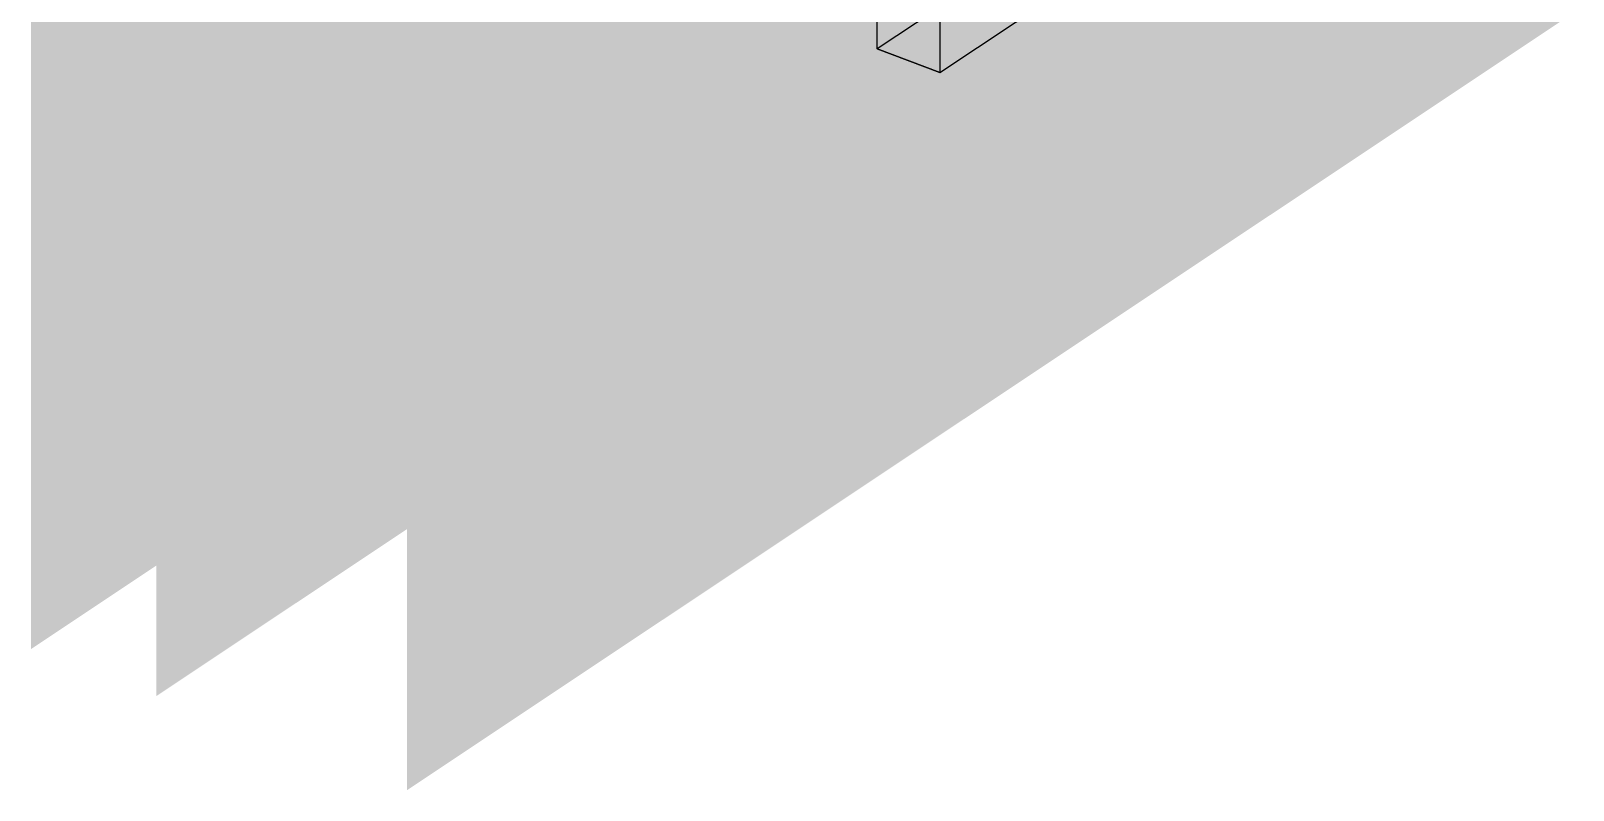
# Model space of a CAD drawing. Header units: millimetres. Extents: x 50 to 612415, y 2 to 4150.
# Drawn here: x 555597 to 556189, y 754 to 1045 of the extents above; entities that cross this region are included whole.
import ezdxf

# ---------------------------------------------------------------- set-up
doc = ezdxf.new("R2010")
doc.units = ezdxf.units.MM
doc.layers.add('HATCH', color=8, linetype='Continuous', lineweight=9)
doc.layers.add('OUTLINE', color=7, linetype='Continuous', lineweight=25)

msp = doc.modelspace()

# ---------------------------------------------------------------- hatches: boundary and pattern name
at = {"layer": 'HATCH', "true_color": 0xeef1ef}
for points in [[(556044.559, 1137.776), (555987.545, 1068.142), (555597.205, 807.915), (555597.205, 1307.812), (556044.559, 1606.047)], [(556035.648, 1050.103), (556092.661, 1119.738), (556092.661, 1588.009), (555645.308, 1289.773), (555645.308, 789.877)], [(555645.308, 789.877), (555645.308, 1233.039), (555861.769, 1296.297), (555697.248, 824.504)], [(555699.102, 825.74), (555697.248, 824.504), (555861.769, 1296.297), (555862.736, 1291.734)], [(555861.769, 1160.908), (555738.085, 851.728), (555699.102, 825.74), (555862.736, 1291.734)], [(555741.513, 1196.962), (555741.513, 753.8), (555793.453, 788.427), (555957.974, 1260.22)], [(555795.308, 789.663), (555958.941, 1255.657), (555957.974, 1260.22), (555793.453, 788.427)], [(555958.941, 1255.657), (555795.308, 789.663), (555834.29, 815.652), (555957.974, 1124.831)], [(556092.661, 1205.796), (556092.661, 1088.113), (555772.065, 874.381), (555865.377, 1154.294)], [(556188.867, 1052.036), (556188.867, 1169.719), (555961.582, 1118.217), (555868.27, 838.304)], [(555740.632, 853.427), (555738.085, 851.728), (555861.769, 1160.908), (555862.736, 1156.346)], [(555743.823, 855.554), (555740.632, 853.427), (555862.736, 1156.346), (555865.377, 1154.294)], [(555754.789, 862.864), (555743.823, 855.554), (555865.377, 1154.294)], [(555755.599, 863.404), (555754.789, 862.864), (555865.377, 1154.294)], [(555757.114, 864.414), (555755.599, 863.404), (555865.377, 1154.294)], [(555759.226, 865.822), (555757.114, 864.414), (555865.377, 1154.294)], [(555761.77, 867.518), (555759.226, 865.822), (555865.377, 1154.294)], [(555764.54, 869.365), (555761.77, 867.518), (555865.377, 1154.294)], [(555767.315, 871.215), (555764.54, 869.365), (555865.377, 1154.294)], [(555769.885, 872.928), (555767.315, 871.215), (555865.377, 1154.294)], [(555772.065, 874.381), (555769.885, 872.928), (555865.377, 1154.294)], [(555836.838, 817.35), (555958.941, 1120.269), (555957.974, 1124.831), (555834.29, 815.652)], [(555840.029, 819.477), (555961.582, 1118.217), (555958.941, 1120.269), (555836.838, 817.35)], [(555850.994, 826.787), (555961.582, 1118.217), (555840.029, 819.477)], [(555851.804, 827.327), (555961.582, 1118.217), (555850.994, 826.787)], [(555853.319, 828.337), (555961.582, 1118.217), (555851.804, 827.327)], [(555855.431, 829.746), (555961.582, 1118.217), (555853.319, 828.337)], [(555857.975, 831.441), (555961.582, 1118.217), (555855.431, 829.746)], [(555860.745, 833.288), (555961.582, 1118.217), (555857.975, 831.441)], [(555863.521, 835.138), (555961.582, 1118.217), (555860.745, 833.288)], [(555866.09, 836.851), (555961.582, 1118.217), (555863.521, 835.138)], [(555868.27, 838.304), (555961.582, 1118.217), (555866.09, 836.851)]]:
    msp.add_hatch(color=7, dxfattribs=at).paths.add_polyline_path(points)
at = {"layer": 'HATCH', "true_color": 0xaaafb2}
for points in [[(555952.993, 1261.616), (555921.897, 1038.293), (555921.897, 1324.692)], [(555945.949, 1315.673), (555945.949, 1029.274), (555977.044, 1252.597)], [(555952.993, 1261.616), (555952.563, 1256.612), (555921.897, 1038.293)], [(555921.897, 1038.293), (555952.563, 1256.612), (555952.993, 1252.182)], [(555952.563, 1121.224), (555921.897, 1038.293), (555952.993, 1252.182)], [(555945.949, 1029.274), (555976.614, 1247.593), (555977.044, 1252.597)], [(555977.044, 1243.163), (555976.614, 1247.593), (555945.949, 1029.274)], [(555977.044, 1243.163), (555945.949, 1029.274), (555976.614, 1112.205)], [(555921.897, 1038.293), (555952.563, 1121.224), (555952.993, 1116.794)], [(555921.897, 1038.293), (555952.993, 1116.794), (555954.255, 1113.239)], [(555921.897, 1038.293), (555954.255, 1113.239), (555956.261, 1110.802)], [(555921.897, 1038.293), (555956.261, 1110.802), (555958.876, 1109.649)], [(556008.482, 1096.016), (555921.897, 1038.293), (555958.876, 1109.649)], [(555977.044, 1107.774), (555976.614, 1112.205), (555945.949, 1029.274)], [(555978.306, 1104.22), (555977.044, 1107.774), (555945.949, 1029.274)], [(555980.312, 1101.783), (555978.306, 1104.22), (555945.949, 1029.274)], [(555982.928, 1100.63), (555980.312, 1101.783), (555945.949, 1029.274)], [(555982.928, 1100.63), (555945.949, 1029.274), (556032.533, 1086.997)]]:
    msp.add_hatch(color=253, dxfattribs=at).paths.add_polyline_path(points)
at = {"layer": 'HATCH', "true_color": 0xacb1b5}
msp.add_hatch(color=253, dxfattribs=at).paths.add_polyline_path([(555921.897, 1038.293), (555921.897, 1324.692), (555945.949, 1315.673), (555945.949, 1029.274)])
at = {"layer": 'HATCH', "true_color": 0xb7bcc0}
msp.add_hatch(color=9, dxfattribs=at).paths.add_polyline_path([(556008.482, 1096.016), (555921.897, 1038.293), (555945.949, 1029.274), (556032.533, 1086.997)])

# ---------------------------------------------------------------- linework, layer by layer
at = {"layer": 'OUTLINE', "color": 139, "true_color": 0x42544a}
for p, q in [((555921.897, 1038.293), (555921.897, 1324.692)), ((555921.897, 1038.293), (555921.897, 1324.692)), ((555945.949, 1315.673), (555945.949, 1029.274)), ((555945.949, 1315.673), (555945.949, 1029.274)), ((556008.482, 1096.016), (555921.897, 1038.293)), ((556008.482, 1096.016), (555921.897, 1038.293)), ((555945.949, 1029.274), (556032.533, 1086.997)), ((555945.949, 1029.274), (556032.533, 1086.997)), ((555921.897, 1038.293), (555945.949, 1029.274)), ((555945.949, 1029.274), (555921.897, 1038.293))]:
    msp.add_line(p, q, dxfattribs=at)

doc.saveas('drawing.dxf')
